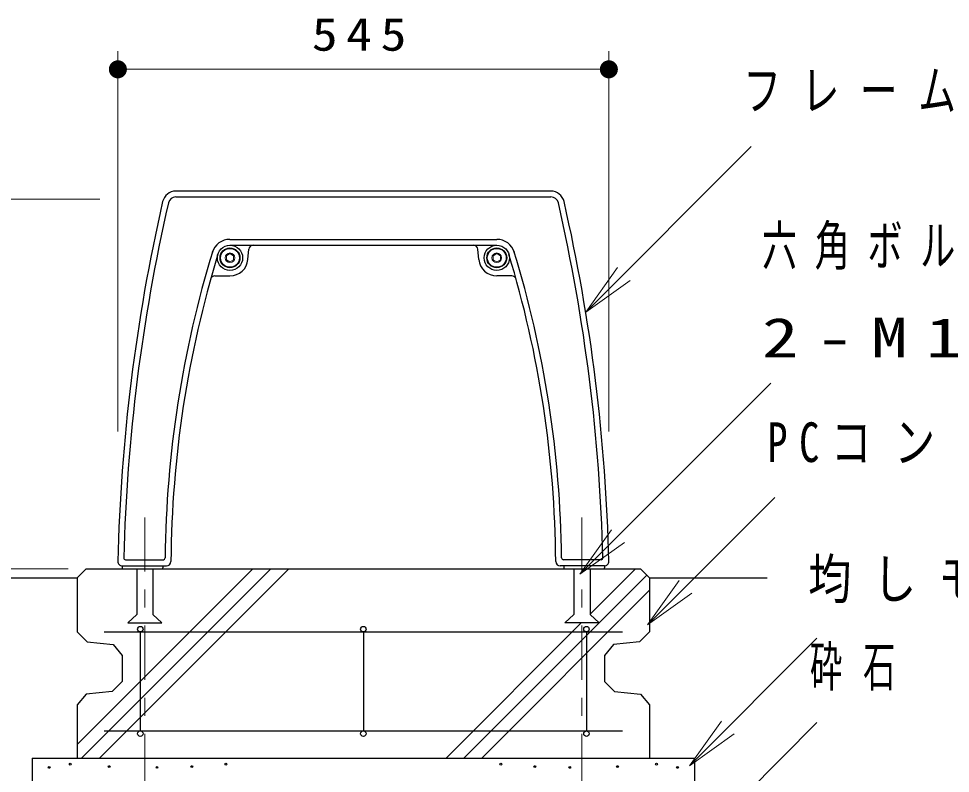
# Model space of a CAD drawing. Units: millimetres on the paper, scale 1:20. Extents: x -365 to 0, y 0 to 257.
# Drawn here: x -120.1 to -68.4, y 94 to 135.8 of the extents above; entities that cross this region are included whole.
import ezdxf

# ---------------------------------------------------------------- set-up
doc = ezdxf.new("R2010")
doc.units = ezdxf.units.MM
doc.linetypes.add('USER2', pattern=[6, 3, -1, 1, -1])
doc.layers.add('LY_1', color=7, linetype='Continuous', lineweight=25)
doc.styles.add('ＭＳ ゴシック', font='')
doc.styles.get('ＭＳ ゴシック').set_extended_font_data('MS Gothic')

# ---------------------------------------------------------------- blocks, each defined once
blk = doc.blocks.new('open_arrow')
at = {"color": 0, "linetype": 'Continuous', "lineweight": -2}
blk.add_lwpolyline([(7.5, 1.25), (0, 0), (7.5, -1.25)], dxfattribs=at)
blk = doc.blocks.new('filled_dot')
at = {"color": 0, "linetype": 'Continuous', "lineweight": -2, "const_width": 1.25}
blk.add_lwpolyline([(-0.625, 0, 1), (0.625, 0, 1)], format="xyb", close=True, dxfattribs=at)

msp = doc.modelspace()

# ---------------------------------------------------------------- linework, layer by layer
at = {"layer": 'LY_1', "lineweight": 13}
for p, q in [((-114.594, 112.948), (-114.594, 134.033)), ((-87.355, 112.948), (-87.355, 134.033)), ((-114.594, 133.033), (-87.355, 133.033)), ((-88.639, 119.561), (-79.453, 128.746)), ((-115.599, 125.838), (-137.621, 125.838)), ((-108.574, 122.694), (-108.374, 122.809)), ((-108.574, 122.694), (-108.574, 122.463)), ((-108.374, 122.809), (-108.174, 122.694)), ((-108.174, 122.694), (-108.174, 122.463)), ((-93.774, 122.694), (-93.574, 122.809)), ((-93.774, 122.694), (-93.774, 122.463)), ((-93.574, 122.809), (-93.374, 122.694)), ((-93.374, 122.694), (-93.374, 122.463)), ((-108.574, 122.463), (-108.374, 122.347)), ((-108.374, 122.347), (-108.174, 122.463)), ((-93.774, 122.463), (-93.574, 122.347)), ((-93.574, 122.347), (-93.374, 122.463)), ((-88.967, 105.027), (-78.36, 115.633)), ((-85.22, 102.217), (-78.149, 109.288)), ((-117.349, 105.338), (-130.349, 105.338)), ((-116.849, 95.587), (-107.098, 105.338)), ((-116.608, 94.838), (-106.108, 105.338)), ((-115.618, 94.838), (-105.118, 105.338)), ((-95.395, 94.838), (-85.247, 104.986)), ((-88.4, 102.823), (-85.885, 105.338)), ((-94.405, 94.838), (-85.099, 104.143)), ((-96.385, 94.838), (-88.885, 102.338)), ((-82.879, 94.411), (-75.808, 101.482)), ((-82.879, 89.728), (-75.808, 96.799))]:
    msp.add_line(p, q, dxfattribs=at)
at = {"layer": 'LY_1'}
for p, q in [((-90.571, 126.278), (-111.378, 126.278)), ((-111.378, 125.953), (-90.571, 125.953)), ((-108.374, 123.603), (-93.574, 123.603)), ((-108.374, 123.278), (-93.574, 123.278)), ((-107.378, 122.491), (-107.329, 123.05)), ((-94.571, 122.491), (-94.62, 123.05)), ((-109.208, 121.578), (-108.374, 121.578)), ((-92.741, 121.578), (-93.574, 121.578)), ((-114.349, 105.488), (-114.349, 105.388)), ((-114.344, 105.488), (-111.898, 105.488)), ((-114.164, 105.838), (-112.071, 105.838)), ((-112.099, 105.488), (-112.099, 105.388)), ((-87.605, 105.488), (-90.051, 105.488)), ((-87.785, 105.838), (-89.878, 105.838)), ((-89.849, 105.488), (-89.849, 105.388)), ((-87.599, 105.488), (-87.599, 105.388)), ((-116.349, 105.338), (-116.849, 104.838)), ((-116.349, 105.338), (-85.599, 105.338)), ((-113.549, 105.338), (-113.549, 102.788)), ((-112.649, 105.338), (-112.649, 102.788)), ((-89.299, 105.338), (-89.299, 102.788)), ((-88.399, 105.338), (-88.399, 102.788)), ((-85.599, 105.338), (-85.099, 104.838)), ((-125.89, 104.838), (-116.849, 104.838)), ((-116.849, 104.838), (-116.849, 101.838)), ((-85.099, 104.838), (-85.099, 101.838)), ((-85.099, 104.838), (-78.578, 104.838)), ((-114.049, 102.338), (-113.549, 102.788)), ((-112.649, 102.788), (-112.149, 102.338)), ((-89.299, 102.788), (-89.799, 102.338)), ((-87.899, 102.338), (-88.399, 102.788)), ((-116.849, 101.838), (-116.294, 101.283)), ((-115.349, 101.838), (-86.599, 101.838)), ((-114.049, 102.338), (-112.149, 102.338)), ((-113.349, 101.838), (-113.349, 96.338)), ((-100.974, 101.838), (-100.974, 96.338)), ((-87.899, 102.338), (-89.799, 102.338)), ((-88.599, 101.838), (-88.599, 96.338)), ((-85.099, 101.838), (-85.655, 101.283)), ((-116.294, 101.283), (-114.847, 101.138)), ((-114.847, 101.138), (-114.349, 100.53)), ((-87.102, 101.138), (-87.599, 100.53)), ((-85.655, 101.283), (-87.102, 101.138)), ((-114.349, 100.53), (-114.349, 99.088)), ((-87.599, 100.53), (-87.599, 99.088)), ((-114.349, 99.088), (-114.905, 98.533)), ((-87.599, 99.088), (-87.044, 98.533)), ((-116.352, 98.388), (-116.849, 97.78)), ((-114.905, 98.533), (-116.352, 98.388)), ((-87.044, 98.533), (-85.597, 98.388)), ((-85.597, 98.388), (-85.099, 97.78)), ((-116.849, 97.78), (-116.849, 94.838)), ((-85.099, 97.78), (-85.099, 94.838)), ((-115.349, 96.338), (-86.599, 96.338)), ((-119.349, 94.838), (-119.349, 88.338)), ((-119.349, 94.838), (-82.599, 94.838)), ((-82.599, 94.838), (-82.599, 88.338))]:
    msp.add_line(p, q, dxfattribs=at)
at = {"layer": 'LY_1', "linetype": 'USER2', "lineweight": 13}
for p, q in [((-113.099, 108.179), (-113.099, 86.838)), ((-88.849, 108.179), (-88.849, 86.838))]:
    msp.add_line(p, q, dxfattribs=at)
at = {"layer": 'LY_1'}
for centre, radius in [((-108.374, 122.578), 0.7), ((-108.374, 122.578), 0.55), ((-108.374, 122.578), 0.525), ((-93.574, 122.578), 0.7), ((-93.574, 122.578), 0.55), ((-93.574, 122.578), 0.525), ((-113.349, 101.988), 0.15), ((-100.974, 101.988), 0.15), ((-88.599, 101.988), 0.15), ((-113.349, 96.188), 0.15), ((-100.974, 96.188), 0.15), ((-88.599, 96.188), 0.15), ((-118.403, 94.316), 0.05), ((-117.234, 94.496), 0.05), ((-115.075, 94.361), 0.05), ((-112.422, 94.316), 0.05), ((-110.489, 94.361), 0.05), ((-108.6, 94.496), 0.05), ((-93.349, 94.496), 0.05), ((-91.46, 94.361), 0.05), ((-89.526, 94.316), 0.05), ((-86.873, 94.361), 0.05), ((-84.715, 94.496), 0.05), ((-83.546, 94.316), 0.05)]:
    msp.add_circle(centre, radius, dxfattribs=at)
at = {"layer": 'LY_1', "lineweight": 13}
for centre in [(-108.374, 122.578), (-93.574, 122.578)]:
    msp.add_circle(centre, 0.268, dxfattribs=at)
at = {"layer": 'LY_1'}
for centre, radius, start, end in [((-111.378, 125.528), 0.75, 90, 167.1326), ((-90.571, 125.528), 0.75, 12.8674, 90), ((-14.621, 103.425), 100, 167.13257, 178.67151), ((-14.621, 103.425), 99.675, 167.13257, 178.55405), ((-111.378, 125.528), 0.425, 90, 167.1326), ((-90.571, 125.528), 0.425, 12.8674, 90), ((-187.328, 103.425), 99.675, 1.44595, 12.86742), ((-187.328, 103.425), 100, 1.32849, 12.86743), ((-108.374, 122.578), 1.025, 90, 163.0526), ((-93.574, 122.578), 1.025, 16.9474, 90), ((-107.08, 123.028), 0.25, 90, 175), ((-94.869, 123.028), 0.25, 5, 90), ((-51.65, 105.293), 60.325, 162.97505, 179.38787), ((-51.65, 105.293), 60, 163.0526, 179.57629), ((-150.299, 105.293), 60, 0.42371, 16.9474), ((-150.299, 105.293), 60.325, 0.61213, 17.02495), ((-108.374, 122.578), 1, 270, 355), ((-93.574, 122.578), 1, 185, 270), ((-109.208, 121.328), 0.25, 90, 164.4323), ((-92.741, 121.328), 0.25, 15.5677, 90), ((-114.344, 105.738), 0.25, 178.6715, 270), ((-114.164, 105.938), 0.1, 178.554, 270), ((-112.071, 105.938), 0.1, 270, 359.3879), ((-111.898, 105.738), 0.25, 270, 359.5763), ((-90.051, 105.738), 0.25, 180.4237, 270), ((-89.878, 105.938), 0.1, 180.6121, 270), ((-87.785, 105.938), 0.1, 270, 1.446), ((-87.605, 105.738), 0.25, 270, 1.3285), ((-114.299, 105.388), 0.05, 180, 270), ((-112.149, 105.388), 0.05, 270, 0), ((-89.799, 105.388), 0.05, 180, 270), ((-87.649, 105.388), 0.05, 270, 0)]:
    msp.add_arc(centre, radius, start, end, dxfattribs=at)

# ---------------------------------------------------------------- block references
at = {"layer": 'LY_1', "lineweight": 13, "xscale": 0.4, "yscale": 0.4}
msp.add_blockref('filled_dot', (-114.594, 133.033), dxfattribs=at)
for name, p, rotation in [('filled_dot', (-87.355, 133.033), 180), ('open_arrow', (-88.639, 119.561), 45), ('open_arrow', (-88.967, 105.027), 45), ('open_arrow', (-85.22, 102.217), 45), ('open_arrow', (-82.879, 94.411), 45)]:
    msp.add_blockref(name, p, dxfattribs=dict(at, rotation=rotation))

# ---------------------------------------------------------------- texts
at = {"layer": 'LY_1', "style": 'ＭＳ ゴシック'}
for s, insert, char_height, attachment_point in [('\\T1.33;\\W1.15;545', (-100.974, 134.033), 1.833, 8), ('\\T1.54;\\W0.7;フレーム:アルミ合金鋳物', (-79.896, 131.746), 2.199, 4), ('\\T1.5;\\W0.65;六角ボルト', (-78.859, 123.133), 2.199, 4), ('\\T1.5;\\W1.35;2-M12X25L\\~SUS', (-78.859, 118.133), 2.199, 4), ('\\T1.57;\\W0.75;PCコンクリート', (-78.563, 112.288), 2.199, 4), ('\\T1.5;\\W0.8;均しモルタル1:3(空練り)', (-76.298, 104.482), 2.199, 4), ('\\T1.64;\\W0.6;砕石', (-76.203, 99.799), 2.199, 4)]:
    msp.add_mtext(s, dxfattribs=dict(at, insert=insert, char_height=char_height, attachment_point=attachment_point))

doc.saveas('drawing.dxf')
